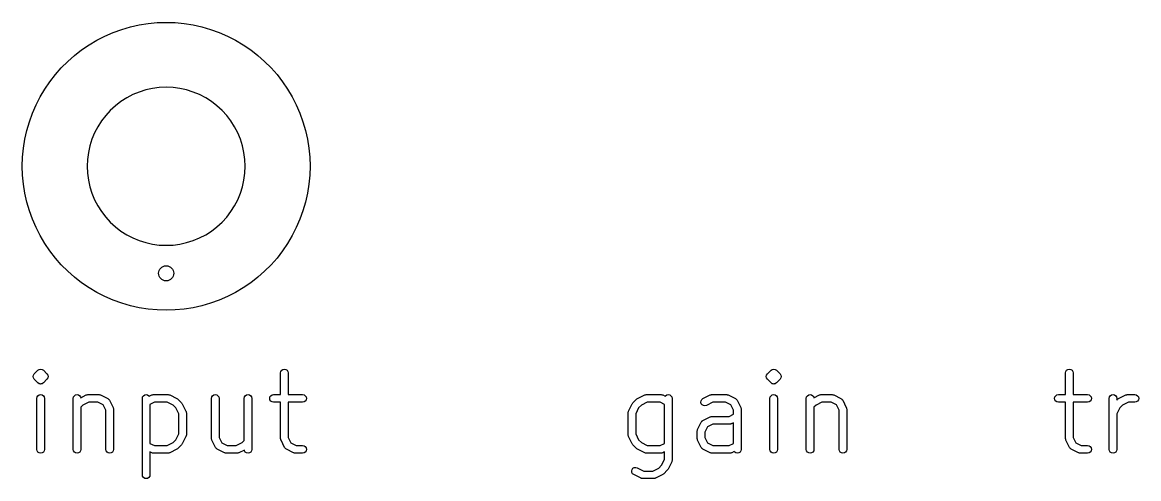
# Model space of a CAD drawing. Extents: x 89 to 416, y -221 to -186.
# Drawn here: x 89.5 to 163.7, y -221.4 to -191.1 of the extents above; entities that cross this region are included whole.
import ezdxf

# ---------------------------------------------------------------- set-up
doc = ezdxf.new("R2010")
doc.units = 0
doc.layers.add('BLACK', color=7, linetype='CONTINUOUS')

msp = doc.modelspace()

# ---------------------------------------------------------------- linework, layer by layer
at = {"layer": 'BLACK', "linetype": 'CONTINUOUS'}
for p, q in [((96.1045, -191.564), (96.6815, -191.396)), ((96.6815, -191.396), (97.2678, -191.265)), ((97.2678, -191.265), (97.8613, -191.171)), ((97.8613, -191.171), (98.4595, -191.115)), ((98.4595, -191.115), (99.06, -191.096)), ((99.06, -191.096), (99.6605, -191.115)), ((99.6605, -191.115), (100.259, -191.171)), ((100.259, -191.171), (100.852, -191.265)), ((100.852, -191.265), (101.439, -191.396)), ((101.439, -191.396), (102.016, -191.564)), ((94.4524, -192.279), (94.9877, -192.006)), ((94.9877, -192.006), (95.5391, -191.767)), ((95.5391, -191.767), (96.1045, -191.564)), ((102.016, -191.564), (102.581, -191.767)), ((102.581, -191.767), (103.132, -192.006)), ((103.132, -192.006), (103.668, -192.279)), ((92.9635, -193.291), (93.4382, -192.922)), ((93.4382, -192.922), (93.9352, -192.585)), ((93.9352, -192.585), (94.4524, -192.279)), ((103.668, -192.279), (104.185, -192.585)), ((104.185, -192.585), (104.682, -192.922)), ((104.682, -192.922), (105.157, -193.291)), ((92.0879, -194.113), (92.5128, -193.688)), ((92.5128, -193.688), (92.9635, -193.291)), ((105.157, -193.291), (105.607, -193.688)), ((105.607, -193.688), (106.032, -194.113)), ((91.6906, -194.563), (92.0879, -194.113)), ((106.032, -194.113), (106.429, -194.563)), ((90.9846, -195.535), (91.3223, -195.038)), ((91.3223, -195.038), (91.6906, -194.563)), ((106.429, -194.563), (106.798, -195.038)), ((106.798, -195.038), (107.135, -195.535)), ((90.6787, -196.052), (90.9846, -195.535)), ((96.8407, -195.901), (96.4343, -196.112)), ((97.2639, -195.725), (96.8407, -195.901)), ((97.7009, -195.588), (97.2639, -195.725)), ((98.1481, -195.488), (97.7009, -195.588)), ((98.6023, -195.429), (98.1481, -195.488)), ((99.06, -195.409), (98.6023, -195.429)), ((99.5177, -195.429), (99.06, -195.409)), ((99.9719, -195.488), (99.5177, -195.429)), ((100.419, -195.588), (99.9719, -195.488)), ((100.856, -195.725), (100.419, -195.588)), ((101.279, -195.901), (100.856, -195.725)), ((101.686, -196.112), (101.279, -195.901)), ((107.135, -195.535), (107.441, -196.052)), ((90.1673, -197.139), (90.406, -196.588)), ((90.406, -196.588), (90.6787, -196.052)), ((95.6845, -196.637), (95.3468, -196.947)), ((96.048, -196.358), (95.6845, -196.637)), ((96.4343, -196.112), (96.048, -196.358)), ((102.072, -196.358), (101.686, -196.112)), ((102.435, -196.637), (102.072, -196.358)), ((102.773, -196.947), (102.435, -196.637)), ((107.441, -196.052), (107.714, -196.588)), ((107.714, -196.588), (107.953, -197.139)), ((89.9638, -197.704), (90.1673, -197.139)), ((95.0373, -197.285), (94.7584, -197.648)), ((95.3468, -196.947), (95.0373, -197.285)), ((103.083, -197.285), (102.773, -196.947)), ((103.362, -197.648), (103.083, -197.285)), ((107.953, -197.139), (108.156, -197.704)), ((89.7962, -198.281), (89.9638, -197.704)), ((94.5122, -198.034), (94.3007, -198.441)), ((94.7584, -197.648), (94.5122, -198.034)), ((103.608, -198.034), (103.362, -197.648)), ((103.819, -198.441), (103.608, -198.034)), ((108.156, -197.704), (108.324, -198.281)), ((89.5711, -199.461), (89.6651, -198.868)), ((89.6651, -198.868), (89.7962, -198.281)), ((94.1254, -198.864), (93.9876, -199.301)), ((94.3007, -198.441), (94.1254, -198.864)), ((103.995, -198.864), (103.819, -198.441)), ((104.132, -199.301), (103.995, -198.864)), ((108.324, -198.281), (108.455, -198.868)), ((108.455, -198.868), (108.549, -199.461)), ((89.5146, -200.059), (89.5711, -199.461)), ((93.9876, -199.301), (93.8885, -199.748)), ((104.232, -199.748), (104.132, -199.301)), ((108.549, -199.461), (108.605, -200.059)), ((89.4957, -200.66), (89.5146, -200.059)), ((93.8287, -200.202), (93.8087, -200.66)), ((93.8885, -199.748), (93.8287, -200.202)), ((104.291, -200.202), (104.232, -199.748)), ((104.311, -200.66), (104.291, -200.202)), ((108.605, -200.059), (108.624, -200.66)), ((89.5146, -201.261), (89.4957, -200.66)), ((93.8087, -200.66), (93.8287, -201.118)), ((93.8287, -201.118), (93.8885, -201.572)), ((104.232, -201.572), (104.291, -201.118)), ((104.291, -201.118), (104.311, -200.66)), ((108.624, -200.66), (108.605, -201.261)), ((89.5711, -201.859), (89.5146, -201.261)), ((89.6651, -202.452), (89.5711, -201.859)), ((93.8885, -201.572), (93.9876, -202.019)), ((104.132, -202.019), (104.232, -201.572)), ((108.549, -201.859), (108.455, -202.452)), ((108.605, -201.261), (108.549, -201.859)), ((89.7962, -203.039), (89.6651, -202.452)), ((93.9876, -202.019), (94.1254, -202.456)), ((94.1254, -202.456), (94.3007, -202.879)), ((103.819, -202.879), (103.995, -202.456)), ((103.995, -202.456), (104.132, -202.019)), ((108.455, -202.452), (108.324, -203.039)), ((89.9638, -203.616), (89.7962, -203.039)), ((94.3007, -202.879), (94.5122, -203.286)), ((94.5122, -203.286), (94.7584, -203.672)), ((103.362, -203.672), (103.608, -203.286)), ((103.608, -203.286), (103.819, -202.879)), ((108.324, -203.039), (108.156, -203.616)), ((90.1673, -204.181), (89.9638, -203.616)), ((94.7584, -203.672), (95.0373, -204.035)), ((95.0373, -204.035), (95.3468, -204.373)), ((102.773, -204.373), (103.083, -204.035)), ((103.083, -204.035), (103.362, -203.672)), ((108.156, -203.616), (107.953, -204.181)), ((90.406, -204.732), (90.1673, -204.181)), ((90.6787, -205.268), (90.406, -204.732)), ((95.3468, -204.373), (95.6845, -204.683)), ((95.6845, -204.683), (96.048, -204.962)), ((102.072, -204.962), (102.435, -204.683)), ((102.435, -204.683), (102.773, -204.373)), ((107.714, -204.732), (107.441, -205.268)), ((107.953, -204.181), (107.714, -204.732)), ((90.9846, -205.785), (90.6787, -205.268)), ((96.048, -204.962), (96.4343, -205.208)), ((96.4343, -205.208), (96.8407, -205.419)), ((96.8407, -205.419), (97.2639, -205.595)), ((97.2639, -205.595), (97.7009, -205.732)), ((100.419, -205.732), (100.856, -205.595)), ((100.856, -205.595), (101.279, -205.419)), ((101.279, -205.419), (101.686, -205.208)), ((101.686, -205.208), (102.072, -204.962)), ((107.441, -205.268), (107.135, -205.785)), ((91.3223, -206.282), (90.9846, -205.785)), ((91.6906, -206.757), (91.3223, -206.282)), ((97.7009, -205.732), (98.1481, -205.832)), ((98.1481, -205.832), (98.6023, -205.891)), ((98.6023, -205.891), (99.06, -205.911)), ((99.06, -205.911), (99.5177, -205.891)), ((99.5177, -205.891), (99.9719, -205.832)), ((99.9719, -205.832), (100.419, -205.732)), ((106.798, -206.282), (106.429, -206.757)), ((107.135, -205.785), (106.798, -206.282)), ((92.0879, -207.207), (91.6906, -206.757)), ((106.429, -206.757), (106.032, -207.207)), ((92.5128, -207.632), (92.0879, -207.207)), ((92.9635, -208.029), (92.5128, -207.632)), ((105.607, -207.632), (105.157, -208.029)), ((106.032, -207.207), (105.607, -207.632)), ((93.4382, -208.398), (92.9635, -208.029)), ((93.9352, -208.735), (93.4382, -208.398)), ((104.682, -208.398), (104.185, -208.735)), ((105.157, -208.029), (104.682, -208.398)), ((94.4524, -209.041), (93.9352, -208.735)), ((94.9877, -209.314), (94.4524, -209.041)), ((95.5391, -209.553), (94.9877, -209.314)), ((103.132, -209.314), (102.581, -209.553)), ((103.668, -209.041), (103.132, -209.314)), ((104.185, -208.735), (103.668, -209.041)), ((96.1045, -209.756), (95.5391, -209.553)), ((96.6815, -209.924), (96.1045, -209.756)), ((97.2678, -210.055), (96.6815, -209.924)), ((97.8613, -210.149), (97.2678, -210.055)), ((100.852, -210.055), (100.259, -210.149)), ((101.439, -209.924), (100.852, -210.055)), ((102.016, -209.756), (101.439, -209.924)), ((102.581, -209.553), (102.016, -209.756)), ((98.4595, -210.205), (97.8613, -210.149)), ((99.06, -210.224), (98.4595, -210.205)), ((99.6605, -210.205), (99.06, -210.224)), ((100.259, -210.149), (99.6605, -210.205)), ((90.2377, -214.533), (90.2928, -214.45)), ((90.2928, -214.45), (90.5347, -214.208)), ((90.5347, -214.208), (90.6171, -214.153)), ((90.6171, -214.153), (90.7143, -214.134)), ((90.7143, -214.134), (90.8115, -214.153)), ((90.8115, -214.153), (90.8939, -214.208)), ((90.8939, -214.208), (91.1358, -214.45)), ((91.1358, -214.45), (91.1358, -214.45)), ((91.1358, -214.45), (91.1909, -214.533)), ((106.668, -214.388), (106.687, -214.291)), ((106.668, -215.827), (106.668, -214.388)), ((106.687, -214.291), (106.742, -214.208)), ((106.742, -214.208), (106.825, -214.153)), ((106.825, -214.153), (106.922, -214.134)), ((106.922, -214.134), (107.019, -214.153)), ((107.019, -214.153), (107.102, -214.208)), ((107.102, -214.208), (107.157, -214.291)), ((107.157, -214.291), (107.176, -214.388)), ((107.176, -214.388), (107.176, -215.827)), ((138.982, -214.533), (139.037, -214.45)), ((139.037, -214.45), (139.278, -214.208)), ((139.278, -214.208), (139.361, -214.153)), ((139.361, -214.153), (139.458, -214.134)), ((139.458, -214.134), (139.555, -214.153)), ((139.555, -214.153), (139.638, -214.208)), ((139.638, -214.208), (139.88, -214.45)), ((139.88, -214.45), (139.88, -214.45)), ((139.88, -214.45), (139.935, -214.533)), ((158.859, -214.388), (158.878, -214.291)), ((158.859, -215.827), (158.859, -214.388)), ((158.878, -214.291), (158.933, -214.208)), ((158.933, -214.208), (159.016, -214.153)), ((159.016, -214.153), (159.113, -214.134)), ((159.113, -214.134), (159.21, -214.153)), ((159.21, -214.153), (159.292, -214.208)), ((159.292, -214.208), (159.348, -214.291)), ((159.348, -214.291), (159.367, -214.388)), ((159.367, -214.388), (159.367, -215.827)), ((90.2184, -214.63), (90.2377, -214.533)), ((90.2377, -214.727), (90.2184, -214.63)), ((90.2928, -214.81), (90.2377, -214.727)), ((90.5347, -215.052), (90.2928, -214.81)), ((90.6171, -215.107), (90.5347, -215.052)), ((90.6756, -215.118), (90.6171, -215.107)), ((90.6171, -215.107), (90.6171, -215.107)), ((90.6171, -215.107), (90.6171, -215.107)), ((90.7143, -215.126), (90.6756, -215.118)), ((90.7465, -215.119), (90.7143, -215.126)), ((90.7143, -215.126), (90.7143, -215.126)), ((90.8115, -215.107), (90.7465, -215.119)), ((90.8388, -215.088), (90.8115, -215.107)), ((90.8939, -215.052), (90.8388, -215.088)), ((91.1358, -214.81), (90.8939, -215.052)), ((90.8939, -215.052), (90.8939, -215.052)), ((91.1909, -214.727), (91.1358, -214.81)), ((91.1909, -214.533), (91.2102, -214.63)), ((91.2102, -214.63), (91.1909, -214.727)), ((138.962, -214.63), (138.982, -214.533)), ((138.982, -214.727), (138.962, -214.63)), ((139.037, -214.81), (138.982, -214.727)), ((139.278, -215.052), (139.037, -214.81)), ((139.361, -215.107), (139.278, -215.052)), ((139.419, -215.118), (139.361, -215.107)), ((139.361, -215.107), (139.361, -215.107)), ((139.361, -215.107), (139.361, -215.107)), ((139.458, -215.126), (139.419, -215.118)), ((139.49, -215.119), (139.458, -215.126)), ((139.458, -215.126), (139.458, -215.126)), ((139.555, -215.107), (139.49, -215.119)), ((139.583, -215.088), (139.555, -215.107)), ((139.638, -215.052), (139.583, -215.088)), ((139.88, -214.81), (139.638, -215.052)), ((139.638, -215.052), (139.638, -215.052)), ((139.935, -214.727), (139.88, -214.81)), ((139.935, -214.533), (139.954, -214.63)), ((139.954, -214.63), (139.935, -214.727)), ((90.4603, -216.081), (90.4796, -215.984)), ((90.4796, -215.984), (90.5347, -215.902)), ((90.5347, -215.902), (90.6171, -215.847)), ((90.6171, -215.847), (90.7143, -215.827)), ((90.7143, -215.827), (90.8115, -215.847)), ((90.8115, -215.847), (90.8939, -215.902)), ((90.8939, -215.902), (90.9489, -215.984)), ((90.9489, -215.984), (90.9683, -216.081)), ((92.8793, -216.081), (92.8987, -215.984)), ((92.8987, -215.984), (92.9537, -215.902)), ((92.9537, -215.902), (93.0361, -215.847)), ((93.0361, -215.847), (93.1333, -215.827)), ((93.1333, -215.827), (93.2305, -215.847)), ((93.2305, -215.847), (93.3129, -215.902)), ((93.3129, -215.902), (93.368, -215.984)), ((93.368, -215.984), (93.3786, -216.038)), ((93.3786, -216.038), (93.7455, -215.854)), ((93.7455, -215.854), (93.7543, -215.852)), ((93.7543, -215.852), (93.7618, -215.847)), ((93.7618, -215.847), (93.8018, -215.839)), ((93.8018, -215.839), (93.841, -215.828)), ((93.841, -215.828), (93.8501, -215.829)), ((93.8501, -215.829), (93.859, -215.827)), ((93.859, -215.827), (94.5848, -215.827)), ((94.5848, -215.827), (94.5937, -215.829)), ((94.5937, -215.829), (94.6028, -215.828)), ((94.6028, -215.828), (94.642, -215.839)), ((94.642, -215.839), (94.682, -215.847)), ((94.682, -215.847), (94.6895, -215.852)), ((94.6895, -215.852), (94.6984, -215.854)), ((94.6984, -215.854), (95.1822, -216.096)), ((97.4755, -216.081), (97.4949, -215.984)), ((97.4949, -215.984), (97.5499, -215.902)), ((97.5499, -215.902), (97.6323, -215.847)), ((97.6323, -215.847), (97.7295, -215.827)), ((97.7295, -215.827), (97.8267, -215.847)), ((97.8267, -215.847), (97.9091, -215.902)), ((97.9091, -215.902), (97.933, -215.938)), ((97.933, -215.938), (98.0997, -215.854)), ((98.0997, -215.854), (98.1085, -215.852)), ((98.1085, -215.852), (98.1161, -215.847)), ((98.1161, -215.847), (98.1561, -215.839)), ((98.1561, -215.839), (98.1953, -215.828)), ((98.1953, -215.828), (98.2044, -215.829)), ((98.2044, -215.829), (98.2133, -215.827)), ((98.2133, -215.827), (99.181, -215.827)), ((99.181, -215.827), (99.1899, -215.829)), ((99.1899, -215.829), (99.199, -215.828)), ((99.199, -215.828), (99.2382, -215.839)), ((99.2382, -215.839), (99.2782, -215.847)), ((99.2782, -215.847), (99.2857, -215.852)), ((99.2857, -215.852), (99.2945, -215.854)), ((99.2945, -215.854), (99.7784, -216.096)), ((102.072, -216.081), (102.091, -215.984)), ((102.091, -215.984), (102.146, -215.902)), ((102.146, -215.902), (102.229, -215.847)), ((102.229, -215.847), (102.326, -215.827)), ((102.326, -215.827), (102.423, -215.847)), ((102.423, -215.847), (102.505, -215.902)), ((102.505, -215.902), (102.56, -215.984)), ((102.56, -215.984), (102.58, -216.081)), ((104.249, -216.081), (104.268, -215.984)), ((104.268, -215.984), (104.323, -215.902)), ((104.323, -215.902), (104.406, -215.847)), ((104.406, -215.847), (104.503, -215.827)), ((104.503, -215.827), (104.6, -215.847)), ((104.6, -215.847), (104.682, -215.902)), ((104.682, -215.902), (104.738, -215.984)), ((104.738, -215.984), (104.757, -216.081)), ((105.942, -216.081), (105.962, -215.984)), ((105.962, -215.984), (106.017, -215.902)), ((106.017, -215.902), (106.099, -215.847)), ((106.099, -215.847), (106.196, -215.827)), ((106.196, -215.827), (106.668, -215.827)), ((107.176, -215.827), (108.131, -215.827)), ((108.131, -215.827), (108.229, -215.847)), ((108.229, -215.847), (108.311, -215.902)), ((108.311, -215.902), (108.366, -215.984)), ((108.366, -215.984), (108.385, -216.081)), ((130.394, -216.096), (130.878, -215.854)), ((130.878, -215.854), (130.887, -215.852)), ((130.887, -215.852), (130.894, -215.847)), ((130.894, -215.847), (130.934, -215.839)), ((130.934, -215.839), (130.973, -215.828)), ((130.973, -215.828), (130.982, -215.829)), ((130.982, -215.829), (130.991, -215.827)), ((130.991, -215.827), (131.959, -215.827)), ((131.959, -215.827), (131.968, -215.829)), ((131.968, -215.829), (131.977, -215.828)), ((131.977, -215.828), (132.016, -215.839)), ((132.016, -215.839), (132.056, -215.847)), ((132.056, -215.847), (132.064, -215.852)), ((132.064, -215.852), (132.073, -215.854)), ((132.073, -215.854), (132.239, -215.938)), ((132.239, -215.938), (132.263, -215.902)), ((132.263, -215.902), (132.346, -215.847)), ((132.346, -215.847), (132.443, -215.827)), ((132.443, -215.827), (132.54, -215.847)), ((132.54, -215.847), (132.622, -215.902)), ((132.622, -215.902), (132.678, -215.984)), ((132.678, -215.984), (132.697, -216.081)), ((134.748, -216.096), (135.232, -215.854)), ((135.232, -215.854), (135.241, -215.852)), ((135.241, -215.852), (135.249, -215.847)), ((135.249, -215.847), (135.288, -215.839)), ((135.288, -215.839), (135.328, -215.828)), ((135.328, -215.828), (135.337, -215.829)), ((135.337, -215.829), (135.346, -215.827)), ((135.346, -215.827), (136.313, -215.827)), ((136.313, -215.827), (136.322, -215.829)), ((136.322, -215.829), (136.331, -215.828)), ((136.331, -215.828), (136.371, -215.839)), ((136.371, -215.839), (136.411, -215.847)), ((136.411, -215.847), (136.418, -215.852)), ((136.418, -215.852), (136.427, -215.854)), ((136.427, -215.854), (136.911, -216.096)), ((139.204, -216.081), (139.223, -215.984)), ((139.223, -215.984), (139.278, -215.902)), ((139.278, -215.902), (139.361, -215.847)), ((139.361, -215.847), (139.458, -215.827)), ((139.458, -215.827), (139.555, -215.847)), ((139.555, -215.847), (139.638, -215.902)), ((139.638, -215.902), (139.693, -215.984)), ((139.693, -215.984), (139.712, -216.081)), ((141.623, -216.081), (141.642, -215.984)), ((141.642, -215.984), (141.698, -215.902)), ((141.698, -215.902), (141.78, -215.847)), ((141.78, -215.847), (141.877, -215.827)), ((141.877, -215.827), (141.974, -215.847)), ((141.974, -215.847), (142.057, -215.902)), ((142.057, -215.902), (142.112, -215.984)), ((142.112, -215.984), (142.122, -216.038)), ((142.122, -216.038), (142.489, -215.854)), ((142.489, -215.854), (142.498, -215.852)), ((142.498, -215.852), (142.506, -215.847)), ((142.506, -215.847), (142.546, -215.839)), ((142.546, -215.839), (142.585, -215.828)), ((142.585, -215.828), (142.594, -215.829)), ((142.594, -215.829), (142.603, -215.827)), ((142.603, -215.827), (143.329, -215.827)), ((143.329, -215.827), (143.338, -215.829)), ((143.338, -215.829), (143.347, -215.828)), ((143.347, -215.828), (143.386, -215.839)), ((143.386, -215.839), (143.426, -215.847)), ((143.426, -215.847), (143.433, -215.852)), ((143.433, -215.852), (143.442, -215.854)), ((143.442, -215.854), (143.926, -216.096)), ((158.133, -216.081), (158.152, -215.984)), ((158.152, -215.984), (158.208, -215.902)), ((158.208, -215.902), (158.29, -215.847)), ((158.29, -215.847), (158.387, -215.827)), ((158.387, -215.827), (158.859, -215.827)), ((159.367, -215.827), (160.322, -215.827)), ((160.322, -215.827), (160.42, -215.847)), ((160.42, -215.847), (160.502, -215.902)), ((160.502, -215.902), (160.557, -215.984)), ((160.557, -215.984), (160.576, -216.081)), ((161.762, -216.081), (161.781, -215.984)), ((161.781, -215.984), (161.836, -215.902)), ((161.836, -215.902), (161.919, -215.847)), ((161.919, -215.847), (162.016, -215.827)), ((162.016, -215.827), (162.113, -215.847)), ((162.113, -215.847), (162.195, -215.902)), ((162.195, -215.902), (162.25, -215.984)), ((162.25, -215.984), (162.27, -216.081)), ((162.386, -216.096), (162.87, -215.854)), ((162.87, -215.854), (162.879, -215.852)), ((162.879, -215.852), (162.886, -215.847)), ((162.886, -215.847), (162.926, -215.839)), ((162.926, -215.839), (162.965, -215.828)), ((162.965, -215.828), (162.974, -215.829)), ((162.974, -215.829), (162.983, -215.827)), ((162.983, -215.827), (163.467, -215.827)), ((163.467, -215.827), (163.564, -215.847)), ((163.564, -215.847), (163.647, -215.902)), ((163.647, -215.902), (163.702, -215.984)), ((163.702, -215.984), (163.721, -216.081)), ((90.4603, -219.468), (90.4603, -216.081)), ((90.9683, -216.081), (90.9683, -219.468)), ((92.8793, -219.468), (92.8793, -216.081)), ((93.5257, -216.532), (93.3873, -216.67)), ((93.3873, -216.67), (93.3873, -219.468)), ((93.919, -216.335), (93.5257, -216.532)), ((94.5248, -216.335), (93.919, -216.335)), ((94.8793, -216.513), (94.5248, -216.335)), ((95.0565, -216.867), (94.8793, -216.513)), ((95.1822, -216.096), (95.2073, -216.116)), ((95.2073, -216.116), (95.235, -216.131)), ((95.235, -216.131), (95.2461, -216.146)), ((95.2461, -216.146), (95.2605, -216.157)), ((95.2605, -216.157), (95.2762, -216.185)), ((95.2762, -216.185), (95.2958, -216.21)), ((95.2958, -216.21), (95.5377, -216.694)), ((95.5377, -216.694), (95.5401, -216.702)), ((95.5401, -216.702), (95.5451, -216.71)), ((95.5451, -216.71), (95.5531, -216.75)), ((97.4755, -221.161), (97.4755, -216.081)), ((98.2733, -216.335), (97.9835, -216.48)), ((97.9835, -216.48), (97.9835, -219.069)), ((99.121, -216.335), (98.2733, -216.335)), ((99.5143, -216.532), (99.121, -216.335)), ((99.6979, -216.716), (99.5143, -216.532)), ((99.8946, -217.109), (99.6979, -216.716)), ((99.7784, -216.096), (99.8105, -216.121)), ((99.8105, -216.121), (99.8444, -216.144)), ((99.8444, -216.144), (100.086, -216.386)), ((100.086, -216.386), (100.109, -216.419)), ((100.109, -216.419), (100.134, -216.452)), ((100.134, -216.452), (100.376, -216.935)), ((102.072, -218.742), (102.072, -216.081)), ((102.58, -216.081), (102.58, -218.682)), ((104.249, -218.879), (104.249, -216.081)), ((104.757, -216.081), (104.757, -219.468)), ((105.962, -216.179), (105.942, -216.081)), ((106.017, -216.261), (105.962, -216.179)), ((106.099, -216.316), (106.017, -216.261)), ((106.196, -216.335), (106.099, -216.316)), ((106.668, -216.335), (106.196, -216.335)), ((106.668, -218.742), (106.668, -216.335)), ((108.131, -216.335), (107.176, -216.335)), ((107.176, -216.335), (107.176, -218.682)), ((108.229, -216.316), (108.131, -216.335)), ((108.311, -216.261), (108.229, -216.316)), ((108.366, -216.179), (108.311, -216.261)), ((108.385, -216.081), (108.366, -216.179)), ((129.797, -216.935), (130.039, -216.452)), ((130.039, -216.452), (130.063, -216.419)), ((130.063, -216.419), (130.086, -216.386)), ((130.086, -216.386), (130.328, -216.144)), ((130.474, -216.716), (130.278, -217.109)), ((130.328, -216.144), (130.362, -216.121)), ((130.362, -216.121), (130.394, -216.096)), ((130.658, -216.532), (130.474, -216.716)), ((131.051, -216.335), (130.658, -216.532)), ((131.899, -216.335), (131.051, -216.335)), ((132.189, -216.48), (131.899, -216.335)), ((132.189, -219.069), (132.189, -216.48)), ((132.697, -216.081), (132.697, -220.194)), ((134.609, -216.341), (134.621, -216.243)), ((134.635, -216.437), (134.609, -216.341)), ((134.621, -216.243), (134.67, -216.157)), ((134.695, -216.515), (134.635, -216.437)), ((134.67, -216.157), (134.748, -216.096)), ((134.782, -216.564), (134.695, -216.515)), ((134.88, -216.577), (134.782, -216.564)), ((134.975, -216.551), (134.88, -216.577)), ((135.406, -216.335), (134.975, -216.551)), ((136.253, -216.335), (135.406, -216.335)), ((136.608, -216.513), (136.253, -216.335)), ((136.785, -216.867), (136.608, -216.513)), ((136.911, -216.096), (136.936, -216.116)), ((136.936, -216.116), (136.964, -216.131)), ((136.964, -216.131), (136.975, -216.146)), ((136.975, -216.146), (136.989, -216.157)), ((136.989, -216.157), (137.005, -216.185)), ((137.005, -216.185), (137.024, -216.21)), ((137.024, -216.21), (137.266, -216.694)), ((137.266, -216.694), (137.269, -216.702)), ((137.269, -216.702), (137.274, -216.71)), ((137.274, -216.71), (137.282, -216.75)), ((139.204, -219.468), (139.204, -216.081)), ((139.712, -216.081), (139.712, -219.468)), ((141.623, -219.468), (141.623, -216.081)), ((142.27, -216.532), (142.131, -216.67)), ((142.131, -216.67), (142.131, -219.468)), ((142.663, -216.335), (142.27, -216.532)), ((143.269, -216.335), (142.663, -216.335)), ((143.623, -216.513), (143.269, -216.335)), ((143.8, -216.867), (143.623, -216.513)), ((143.926, -216.096), (143.951, -216.116)), ((143.951, -216.116), (143.979, -216.131)), ((143.979, -216.131), (143.99, -216.146)), ((143.99, -216.146), (144.004, -216.157)), ((144.004, -216.157), (144.02, -216.185)), ((144.02, -216.185), (144.04, -216.21)), ((144.04, -216.21), (144.281, -216.694)), ((144.281, -216.694), (144.284, -216.702)), ((144.284, -216.702), (144.289, -216.71)), ((144.289, -216.71), (144.297, -216.75)), ((158.152, -216.179), (158.133, -216.081)), ((158.208, -216.261), (158.152, -216.179)), ((158.29, -216.316), (158.208, -216.261)), ((158.387, -216.335), (158.29, -216.316)), ((158.859, -216.335), (158.387, -216.335)), ((158.859, -218.742), (158.859, -216.335)), ((160.322, -216.335), (159.367, -216.335)), ((159.367, -216.335), (159.367, -218.682)), ((160.42, -216.316), (160.322, -216.335)), ((160.502, -216.261), (160.42, -216.316)), ((160.557, -216.179), (160.502, -216.261)), ((160.576, -216.081), (160.557, -216.179)), ((161.762, -219.468), (161.762, -216.081)), ((162.27, -216.081), (162.27, -216.194)), ((162.27, -216.194), (162.32, -216.144)), ((162.466, -216.716), (162.27, -217.109)), ((162.32, -216.144), (162.354, -216.121)), ((162.354, -216.121), (162.386, -216.096)), ((162.65, -216.532), (162.466, -216.716)), ((163.043, -216.335), (162.65, -216.532)), ((163.467, -216.335), (163.043, -216.335)), ((163.564, -216.316), (163.467, -216.335)), ((163.647, -216.261), (163.564, -216.316)), ((163.702, -216.179), (163.647, -216.261)), ((163.721, -216.081), (163.702, -216.179)), ((95.0565, -219.468), (95.0565, -216.867)), ((95.5531, -216.75), (95.5638, -216.789)), ((95.5638, -216.789), (95.5627, -216.798)), ((95.5627, -216.798), (95.5645, -216.807)), ((95.5645, -216.807), (95.5645, -219.468)), ((99.8946, -218.441), (99.8946, -217.109)), ((100.376, -216.935), (100.378, -216.944)), ((100.378, -216.944), (100.383, -216.952)), ((100.383, -216.952), (100.391, -216.992)), ((100.391, -216.992), (100.402, -217.031)), ((100.402, -217.031), (100.401, -217.04)), ((100.401, -217.04), (100.403, -217.049)), ((100.403, -217.049), (100.403, -218.5)), ((129.77, -217.031), (129.781, -216.992)), ((129.772, -217.04), (129.77, -217.031)), ((129.77, -217.049), (129.772, -217.04)), ((129.77, -218.5), (129.77, -217.049)), ((129.781, -216.992), (129.789, -216.952)), ((129.789, -216.952), (129.794, -216.944)), ((129.794, -216.944), (129.797, -216.935)), ((130.278, -217.109), (130.278, -218.441)), ((134.748, -217.548), (135.232, -217.306)), ((135.232, -217.306), (135.241, -217.303)), ((135.241, -217.303), (135.249, -217.298)), ((135.249, -217.298), (135.288, -217.29)), ((135.288, -217.29), (135.328, -217.279)), ((135.328, -217.279), (135.337, -217.281)), ((135.337, -217.281), (135.346, -217.279)), ((135.346, -217.279), (136.495, -217.279)), ((136.495, -217.279), (136.785, -217.134)), ((136.785, -217.134), (136.785, -216.867)), ((137.282, -216.75), (137.292, -216.789)), ((137.292, -216.789), (137.291, -216.798)), ((137.291, -216.798), (137.293, -216.807)), ((137.293, -216.807), (137.293, -219.468)), ((143.8, -219.468), (143.8, -216.867)), ((144.297, -216.75), (144.308, -216.789)), ((144.308, -216.789), (144.307, -216.798)), ((144.307, -216.798), (144.308, -216.807)), ((144.308, -216.807), (144.308, -219.468)), ((162.27, -217.109), (162.27, -219.468)), ((134.367, -218.241), (134.377, -218.201)), ((134.377, -218.201), (134.385, -218.161)), ((134.385, -218.161), (134.39, -218.154)), ((134.39, -218.154), (134.393, -218.145)), ((134.393, -218.145), (134.635, -217.661)), ((134.635, -217.661), (134.654, -217.636)), ((134.654, -217.636), (134.67, -217.608)), ((134.67, -217.608), (134.684, -217.597)), ((134.684, -217.597), (134.695, -217.583)), ((134.695, -217.583), (134.723, -217.567)), ((134.723, -217.567), (134.748, -217.548)), ((135.051, -217.964), (134.874, -218.319)), ((135.406, -217.787), (135.051, -217.964)), ((136.555, -217.787), (135.406, -217.787)), ((136.564, -217.785), (136.555, -217.787)), ((136.573, -217.786), (136.564, -217.785)), ((136.613, -217.775), (136.573, -217.786)), ((136.652, -217.768), (136.613, -217.775)), ((136.66, -217.762), (136.652, -217.768)), ((136.669, -217.76), (136.66, -217.762)), ((136.785, -217.702), (136.669, -217.76)), ((136.785, -219.069), (136.785, -217.702)), ((99.5143, -219.017), (99.6979, -218.834)), ((99.6979, -218.834), (99.8946, -218.441)), ((100.376, -218.614), (100.134, -219.098)), ((100.378, -218.605), (100.376, -218.614)), ((100.383, -218.598), (100.378, -218.605)), ((100.391, -218.558), (100.383, -218.598)), ((100.402, -218.518), (100.391, -218.558)), ((100.403, -218.5), (100.401, -218.509)), ((100.401, -218.509), (100.402, -218.518)), ((102.073, -218.751), (102.072, -218.742)), ((102.072, -218.76), (102.073, -218.751)), ((102.083, -218.8), (102.072, -218.76)), ((102.091, -218.84), (102.083, -218.8)), ((102.096, -218.847), (102.091, -218.84)), ((102.099, -218.856), (102.096, -218.847)), ((102.34, -219.34), (102.099, -218.856)), ((102.58, -218.682), (102.757, -219.037)), ((104.11, -219.017), (104.249, -218.879)), ((106.67, -218.751), (106.668, -218.742)), ((106.669, -218.76), (106.67, -218.751)), ((106.679, -218.8), (106.669, -218.76)), ((106.687, -218.84), (106.679, -218.8)), ((106.692, -218.847), (106.687, -218.84)), ((106.695, -218.856), (106.692, -218.847)), ((106.937, -219.34), (106.695, -218.856)), ((107.176, -218.682), (107.353, -219.037)), ((129.772, -218.509), (129.77, -218.5)), ((129.77, -218.518), (129.772, -218.509)), ((129.781, -218.558), (129.77, -218.518)), ((129.789, -218.598), (129.781, -218.558)), ((129.794, -218.605), (129.789, -218.598)), ((129.797, -218.614), (129.794, -218.605)), ((130.039, -219.098), (129.797, -218.614)), ((130.278, -218.441), (130.474, -218.834)), ((130.474, -218.834), (130.658, -219.017)), ((134.366, -218.259), (134.368, -218.25)), ((134.366, -218.742), (134.366, -218.259)), ((134.368, -218.751), (134.366, -218.742)), ((134.368, -218.25), (134.367, -218.241)), ((134.367, -218.76), (134.368, -218.751)), ((134.377, -218.8), (134.367, -218.76)), ((134.385, -218.84), (134.377, -218.8)), ((134.39, -218.847), (134.385, -218.84)), ((134.393, -218.856), (134.39, -218.847)), ((134.635, -219.34), (134.393, -218.856)), ((134.874, -218.319), (134.874, -218.682)), ((134.874, -218.682), (135.051, -219.037)), ((158.861, -218.751), (158.859, -218.742)), ((158.859, -218.76), (158.861, -218.751)), ((158.87, -218.8), (158.859, -218.76)), ((158.878, -218.84), (158.87, -218.8)), ((158.883, -218.847), (158.878, -218.84)), ((158.886, -218.856), (158.883, -218.847)), ((159.128, -219.34), (158.886, -218.856)), ((159.367, -218.682), (159.544, -219.037)), ((90.4796, -219.565), (90.4603, -219.468)), ((90.5347, -219.648), (90.4796, -219.565)), ((90.6171, -219.703), (90.5347, -219.648)), ((90.7143, -219.722), (90.6171, -219.703)), ((90.8115, -219.703), (90.7143, -219.722)), ((90.8939, -219.648), (90.8115, -219.703)), ((90.9489, -219.565), (90.8939, -219.648)), ((90.9683, -219.468), (90.9489, -219.565)), ((92.8987, -219.565), (92.8793, -219.468)), ((92.9537, -219.648), (92.8987, -219.565)), ((93.0361, -219.703), (92.9537, -219.648)), ((93.1333, -219.722), (93.0361, -219.703)), ((93.2305, -219.703), (93.1333, -219.722)), ((93.3129, -219.648), (93.2305, -219.703)), ((93.368, -219.565), (93.3129, -219.648)), ((93.3873, -219.468), (93.368, -219.565)), ((95.0758, -219.565), (95.0565, -219.468)), ((95.1309, -219.648), (95.0758, -219.565)), ((95.2133, -219.703), (95.1309, -219.648)), ((95.3105, -219.722), (95.2133, -219.703)), ((95.4077, -219.703), (95.3105, -219.722)), ((95.4901, -219.648), (95.4077, -219.703)), ((95.5451, -219.565), (95.4901, -219.648)), ((95.5645, -219.468), (95.5451, -219.565)), ((97.9835, -219.069), (98.2733, -219.214)), ((98.0997, -219.695), (97.9835, -219.637)), ((97.9835, -219.637), (97.9835, -221.161)), ((98.1085, -219.698), (98.0997, -219.695)), ((98.1161, -219.703), (98.1085, -219.698)), ((98.1561, -219.711), (98.1161, -219.703)), ((98.2733, -219.214), (99.121, -219.214)), ((99.121, -219.214), (99.5143, -219.017)), ((99.2782, -219.703), (99.2382, -219.711)), ((99.2857, -219.698), (99.2782, -219.703)), ((99.2945, -219.695), (99.2857, -219.698)), ((99.7784, -219.453), (99.2945, -219.695)), ((99.8105, -219.428), (99.7784, -219.453)), ((99.8444, -219.406), (99.8105, -219.428)), ((100.086, -219.164), (99.8444, -219.406)), ((100.109, -219.13), (100.086, -219.164)), ((100.134, -219.098), (100.109, -219.13)), ((102.36, -219.365), (102.34, -219.34)), ((102.376, -219.393), (102.36, -219.365)), ((102.39, -219.404), (102.376, -219.393)), ((102.401, -219.418), (102.39, -219.404)), ((102.429, -219.434), (102.401, -219.418)), ((102.454, -219.453), (102.429, -219.434)), ((102.938, -219.695), (102.454, -219.453)), ((102.757, -219.037), (103.111, -219.214)), ((102.947, -219.698), (102.938, -219.695)), ((102.954, -219.703), (102.947, -219.698)), ((102.994, -219.711), (102.954, -219.703)), ((103.111, -219.214), (103.717, -219.214)), ((103.717, -219.214), (104.11, -219.017)), ((103.874, -219.703), (103.834, -219.711)), ((103.882, -219.698), (103.874, -219.703)), ((103.891, -219.695), (103.882, -219.698)), ((104.258, -219.512), (103.891, -219.695)), ((104.268, -219.565), (104.258, -219.512)), ((104.323, -219.648), (104.268, -219.565)), ((104.406, -219.703), (104.323, -219.648)), ((104.503, -219.722), (104.406, -219.703)), ((104.6, -219.703), (104.503, -219.722)), ((104.682, -219.648), (104.6, -219.703)), ((104.738, -219.565), (104.682, -219.648)), ((104.757, -219.468), (104.738, -219.565)), ((106.956, -219.365), (106.937, -219.34)), ((106.972, -219.393), (106.956, -219.365)), ((106.986, -219.404), (106.972, -219.393)), ((106.997, -219.418), (106.986, -219.404)), ((107.025, -219.434), (106.997, -219.418)), ((107.05, -219.453), (107.025, -219.434)), ((107.534, -219.695), (107.05, -219.453)), ((107.353, -219.037), (107.708, -219.214)), ((107.543, -219.698), (107.534, -219.695)), ((107.55, -219.703), (107.543, -219.698)), ((107.59, -219.711), (107.55, -219.703)), ((107.708, -219.214), (108.131, -219.214)), ((108.131, -219.214), (108.229, -219.233)), ((108.229, -219.703), (108.131, -219.722)), ((108.229, -219.233), (108.311, -219.288)), ((108.311, -219.648), (108.229, -219.703)), ((108.311, -219.288), (108.366, -219.371)), ((108.366, -219.565), (108.311, -219.648)), ((108.366, -219.371), (108.385, -219.468)), ((108.385, -219.468), (108.366, -219.565)), ((130.063, -219.13), (130.039, -219.098)), ((130.086, -219.164), (130.063, -219.13)), ((130.328, -219.406), (130.086, -219.164)), ((130.362, -219.428), (130.328, -219.406)), ((130.394, -219.453), (130.362, -219.428)), ((130.878, -219.695), (130.394, -219.453)), ((130.658, -219.017), (131.051, -219.214)), ((130.887, -219.698), (130.878, -219.695)), ((130.894, -219.703), (130.887, -219.698)), ((130.934, -219.711), (130.894, -219.703)), ((131.051, -219.214), (131.899, -219.214)), ((131.899, -219.214), (132.189, -219.069)), ((132.056, -219.703), (132.016, -219.711)), ((132.064, -219.698), (132.056, -219.703)), ((132.073, -219.695), (132.064, -219.698)), ((132.189, -219.637), (132.073, -219.695)), ((132.189, -220.134), (132.189, -219.637)), ((134.654, -219.365), (134.635, -219.34)), ((134.67, -219.393), (134.654, -219.365)), ((134.684, -219.404), (134.67, -219.393)), ((134.695, -219.418), (134.684, -219.404)), ((134.723, -219.434), (134.695, -219.418)), ((134.748, -219.453), (134.723, -219.434)), ((135.232, -219.695), (134.748, -219.453)), ((135.051, -219.037), (135.406, -219.214)), ((135.241, -219.698), (135.232, -219.695)), ((135.249, -219.703), (135.241, -219.698)), ((135.288, -219.711), (135.249, -219.703)), ((135.406, -219.214), (136.495, -219.214)), ((136.495, -219.214), (136.785, -219.069)), ((136.652, -219.703), (136.613, -219.711)), ((136.66, -219.698), (136.652, -219.703)), ((136.669, -219.695), (136.66, -219.698)), ((136.836, -219.612), (136.669, -219.695)), ((136.859, -219.648), (136.836, -219.612)), ((136.942, -219.703), (136.859, -219.648)), ((137.039, -219.722), (136.942, -219.703)), ((137.136, -219.703), (137.039, -219.722)), ((137.219, -219.648), (137.136, -219.703)), ((137.274, -219.565), (137.219, -219.648)), ((137.293, -219.468), (137.274, -219.565)), ((139.223, -219.565), (139.204, -219.468)), ((139.278, -219.648), (139.223, -219.565)), ((139.361, -219.703), (139.278, -219.648)), ((139.458, -219.722), (139.361, -219.703)), ((139.555, -219.703), (139.458, -219.722)), ((139.638, -219.648), (139.555, -219.703)), ((139.693, -219.565), (139.638, -219.648)), ((139.712, -219.468), (139.693, -219.565)), ((141.642, -219.565), (141.623, -219.468)), ((141.698, -219.648), (141.642, -219.565)), ((141.78, -219.703), (141.698, -219.648)), ((141.877, -219.722), (141.78, -219.703)), ((141.974, -219.703), (141.877, -219.722)), ((142.057, -219.648), (141.974, -219.703)), ((142.112, -219.565), (142.057, -219.648)), ((142.131, -219.468), (142.112, -219.565)), ((143.82, -219.565), (143.8, -219.468)), ((143.875, -219.648), (143.82, -219.565)), ((143.957, -219.703), (143.875, -219.648)), ((144.054, -219.722), (143.957, -219.703)), ((144.151, -219.703), (144.054, -219.722)), ((144.234, -219.648), (144.151, -219.703)), ((144.289, -219.565), (144.234, -219.648)), ((144.308, -219.468), (144.289, -219.565)), ((159.147, -219.365), (159.128, -219.34)), ((159.163, -219.393), (159.147, -219.365)), ((159.177, -219.404), (159.163, -219.393)), ((159.188, -219.418), (159.177, -219.404)), ((159.216, -219.434), (159.188, -219.418)), ((159.241, -219.453), (159.216, -219.434)), ((159.725, -219.695), (159.241, -219.453)), ((159.544, -219.037), (159.899, -219.214)), ((159.734, -219.698), (159.725, -219.695)), ((159.741, -219.703), (159.734, -219.698)), ((159.781, -219.711), (159.741, -219.703)), ((159.899, -219.214), (160.322, -219.214)), ((160.322, -219.214), (160.42, -219.233)), ((160.42, -219.703), (160.322, -219.722)), ((160.42, -219.233), (160.502, -219.288)), ((160.502, -219.648), (160.42, -219.703)), ((160.502, -219.288), (160.557, -219.371)), ((160.557, -219.565), (160.502, -219.648)), ((160.557, -219.371), (160.576, -219.468)), ((160.576, -219.468), (160.557, -219.565)), ((161.781, -219.565), (161.762, -219.468)), ((161.836, -219.648), (161.781, -219.565)), ((161.919, -219.703), (161.836, -219.648)), ((162.016, -219.722), (161.919, -219.703)), ((162.113, -219.703), (162.016, -219.722)), ((162.195, -219.648), (162.113, -219.703)), ((162.25, -219.565), (162.195, -219.648)), ((162.27, -219.468), (162.25, -219.565)), ((98.1953, -219.721), (98.1561, -219.711)), ((98.2044, -219.72), (98.1953, -219.721)), ((98.2133, -219.722), (98.2044, -219.72)), ((99.181, -219.722), (98.2133, -219.722)), ((99.1899, -219.72), (99.181, -219.722)), ((99.199, -219.721), (99.1899, -219.72)), ((99.2382, -219.711), (99.199, -219.721)), ((103.033, -219.721), (102.994, -219.711)), ((103.042, -219.72), (103.033, -219.721)), ((103.051, -219.722), (103.042, -219.72)), ((103.777, -219.722), (103.051, -219.722)), ((103.786, -219.72), (103.777, -219.722)), ((103.795, -219.721), (103.786, -219.72)), ((103.834, -219.711), (103.795, -219.721)), ((107.63, -219.721), (107.59, -219.711)), ((107.639, -219.72), (107.63, -219.721)), ((107.648, -219.722), (107.639, -219.72)), ((108.131, -219.722), (107.648, -219.722)), ((130.973, -219.721), (130.934, -219.711)), ((130.982, -219.72), (130.973, -219.721)), ((130.991, -219.722), (130.982, -219.72)), ((131.959, -219.722), (130.991, -219.722)), ((131.968, -219.72), (131.959, -219.722)), ((131.977, -219.721), (131.968, -219.72)), ((132.016, -219.711), (131.977, -219.721)), ((131.992, -220.527), (132.189, -220.134)), ((132.67, -220.307), (132.428, -220.791)), ((132.672, -220.299), (132.67, -220.307)), ((132.678, -220.291), (132.672, -220.299)), ((132.685, -220.251), (132.678, -220.291)), ((132.696, -220.212), (132.685, -220.251)), ((132.697, -220.194), (132.695, -220.203)), ((132.695, -220.203), (132.696, -220.212)), ((135.328, -219.721), (135.288, -219.711)), ((135.337, -219.72), (135.328, -219.721)), ((135.346, -219.722), (135.337, -219.72)), ((136.555, -219.722), (135.346, -219.722)), ((136.564, -219.72), (136.555, -219.722)), ((136.573, -219.721), (136.564, -219.72)), ((136.613, -219.711), (136.573, -219.721)), ((159.821, -219.721), (159.781, -219.711)), ((159.83, -219.72), (159.821, -219.721)), ((159.839, -219.722), (159.83, -219.72)), ((160.322, -219.722), (159.839, -219.722)), ((97.4949, -221.259), (97.4755, -221.161)), ((97.9835, -221.161), (97.9642, -221.259)), ((130.012, -220.902), (130.039, -220.806)), ((130.025, -221), (130.012, -220.902)), ((130.074, -221.086), (130.025, -221)), ((130.039, -220.806), (130.099, -220.728)), ((130.152, -221.147), (130.074, -221.086)), ((130.099, -220.728), (130.185, -220.679)), ((130.636, -221.389), (130.152, -221.147)), ((130.185, -220.679), (130.284, -220.666)), ((130.284, -220.666), (130.379, -220.692)), ((130.379, -220.692), (130.809, -220.907)), ((130.809, -220.907), (131.415, -220.907)), ((131.415, -220.907), (131.809, -220.711)), ((132.073, -221.147), (131.589, -221.389)), ((131.809, -220.711), (131.992, -220.527)), ((132.105, -221.122), (132.073, -221.147)), ((132.139, -221.099), (132.105, -221.122)), ((132.381, -220.857), (132.139, -221.099)), ((132.403, -220.823), (132.381, -220.857)), ((132.428, -220.791), (132.403, -220.823)), ((97.5499, -221.341), (97.4949, -221.259)), ((97.6323, -221.396), (97.5499, -221.341)), ((97.7295, -221.415), (97.6323, -221.396)), ((97.8267, -221.396), (97.7295, -221.415)), ((97.9091, -221.341), (97.8267, -221.396)), ((97.9642, -221.259), (97.9091, -221.341)), ((130.645, -221.391), (130.636, -221.389)), ((130.652, -221.396), (130.645, -221.391)), ((130.692, -221.404), (130.652, -221.396)), ((130.732, -221.415), (130.692, -221.404)), ((130.741, -221.414), (130.732, -221.415)), ((130.75, -221.415), (130.741, -221.414)), ((131.475, -221.415), (130.75, -221.415)), ((131.484, -221.414), (131.475, -221.415)), ((131.493, -221.415), (131.484, -221.414)), ((131.533, -221.404), (131.493, -221.415)), ((131.572, -221.396), (131.533, -221.404)), ((131.58, -221.391), (131.572, -221.396)), ((131.589, -221.389), (131.58, -221.391))]:
    msp.add_line(p, q, dxfattribs=at)
at = {"layer": 'BLACK'}
msp.add_circle((99.06, -207.772), 0.5, dxfattribs=at)

doc.saveas('drawing.dxf')
